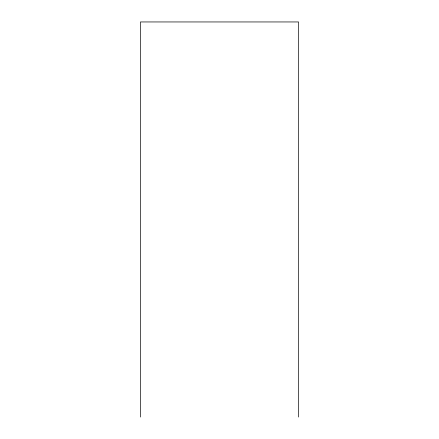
<?xml version="1.0" encoding="UTF-8"?>
<svg xmlns="http://www.w3.org/2000/svg" width="439" height="439" viewBox="0 0 439 439"><rect width="100%" height="100%" fill="white"/><g stroke="black" fill="none" stroke-linecap="round" stroke-linejoin="round"><path stroke-width="0.66" d="M298.553 417.05L298.553 21.95L140.447 21.95L140.447 417.05"/></g></svg>
